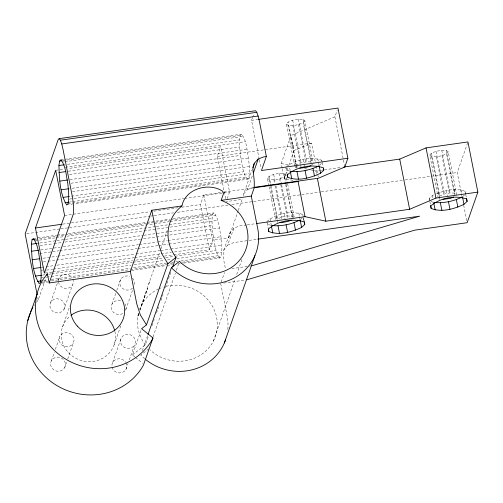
<?xml version="1.0" encoding="UTF-8"?>
<svg xmlns="http://www.w3.org/2000/svg" width="503" height="503" viewBox="0 0 503 503"><rect width="100%" height="100%" fill="white"/><g stroke="black" fill="none" stroke-linecap="round" stroke-linejoin="round"><path stroke-width="0.38" stroke-dasharray="2.52 1.89" d="M246.483 224.986L239.547 225.973L234.033 228.079L230.154 232.317L223.634 250.463L223.118 256.989L225.589 269.533M219.83 257.938C214.706 251.255 214.605 242.081 212.926 234.102C212.316 227.463 211.348 220.679 212.731 214.071L214.045 212.851C219.176 219.541 219.277 228.714 220.955 236.693C221.565 243.333 222.527 250.11 221.15 256.719L219.83 257.938L181.055 263.453M247.388 179.257C242.257 172.573 242.157 163.4 240.478 155.421C239.868 148.781 238.906 141.997 240.283 135.389L241.603 134.169C246.728 140.859 246.828 150.032 248.507 158.011C249.117 164.651 250.085 171.429 248.702 178.037L247.388 179.257L72.904 204.055M173.73 254.782L209.355 249.714L212.725 240.101L228.702 237.831L230.154 232.317M243.081 195.919L252.041 169.813M141.23 305.598L159.885 251.858M160.897 248.922L167.229 230.575M138.979 313.224L137.721 316.884L138.991 313.338M139.991 310.301L147.549 288.37L140.262 309.798M36.417 302.36L38.197 300.021L46.1 277.436M50.652 302.429L57.455 282.988M58.467 280.108L59.222 277.952M63.994 309.282A7.514 7.048 19.3 0 0 56.877 298.757A7.514 7.048 19.3 0 0 51.092 309.527A7.514 7.048 19.3 0 0 63.994 309.282L72.57 284.805M62.473 327.107L69.867 305.975M51.35 360.777L54.374 352.138M55.387 349.258L59.92 336.3M64.698 367.63A7.514 7.048 19.3 0 0 57.581 357.105A7.514 7.048 19.3 0 0 51.79 367.875A7.514 7.048 19.3 0 0 64.698 367.63L66.71 361.871M67.723 358.991L73.268 343.153A7.514 7.048 19.3 0 0 66.151 332.628A7.514 7.048 19.3 0 0 60.366 343.398A7.514 7.048 19.3 0 0 73.268 343.153M111.98 304.076L115.765 293.274M116.771 290.394L120.557 279.599M125.832 309.49L132.641 290.055M114.106 344.907L120.739 325.963M112.685 362.424L121.254 337.941M126.027 369.277L128.045 363.518M129.302 359.915L134.603 344.8A7.514 7.048 19.3 0 0 127.485 334.269A7.514 7.048 19.3 0 0 121.701 345.039A7.514 7.048 19.3 0 0 134.603 344.8M134.817 356.885L132.427 354.936L141.607 328.71M142.336 350.654L147.788 335.099M132.427 354.936L145.398 344.813L148.511 335.922M152.145 325.548L154.22 319.619M156.552 312.954L158.634 307.025M160.966 300.36L163.041 294.431M165.38 287.766L168.228 279.611M168.492 278.876L171.347 270.721M153.025 336.928L175.34 273.217M176.377 270.249L178.71 263.585M209.355 249.714L200.446 204.558L203.816 194.944L223.131 192.196M225.589 198.572L217.283 156.477L220.654 146.857L68.068 168.543M259.208 159.118L251.557 120.349L252.317 118.161M252.575 117.432L253.852 113.791M227.23 198.672L229.563 192.014L220.654 146.857M228.702 237.831L238.026 211.197M238.284 210.461L242.176 199.364L226.193 201.634M243.622 193.85L247.501 189.612L252.858 174.308M221.207 282.045L224.558 272.475M213.354 341.122L235.146 278.888M236.706 274.443L242.415 258.146M282.133 167.996L281.24 163.481L291.036 135.508L334.91 116.809L337.205 110.251M292.972 180.439L284.208 178.534L287.817 168.228M288.854 165.28L294.01 150.56L291.036 135.508M461.886 196.101L457.233 172.535L467.689 142.663M148.712 284.164L150.007 280.473M223.634 250.463L227.519 245.194L234.033 228.079M33.758 305.862L34.644 304.692M294.67 165.965L286.402 124.078L288.1 122.072L292.671 120.186L298.373 119.142L303.026 119.343L304.856 120.707L313.275 163.356M286.402 124.078L288.232 125.442L292.884 125.643L298.587 124.599L303.158 122.719L304.856 120.707M268.923 185.896L267.42 178.282L269.118 176.27L273.689 174.39L279.391 173.346L284.05 173.548L285.874 174.912L287.527 183.287M267.42 178.282L269.25 179.64L273.902 179.841L279.605 178.804L284.176 176.918L285.874 174.912M312.847 163.859L311.577 165.368L303.158 122.719M429.776 155.207L431.473 153.201L436.051 151.315L441.753 150.278L446.406 150.479L448.23 151.843L456.649 194.491L454.825 193.127L450.166 192.926L444.463 193.963L439.892 195.849L438.195 197.855L429.776 155.207L431.605 156.571L436.258 156.773L441.961 155.735L446.538 153.849L448.23 151.843M286.37 166.839C295.745 159.25 310.301 156.288 321.775 160.268L322.983 166.518M319.625 165.198L322.241 162.752M266.867 221.534C276.191 213.461 291.118 210.48 302.793 214.473L303.391 217.485M300.649 219.402L303.259 216.956M429.461 199.704L429.222 198.459L432.366 195.522L435.761 193.963M463.005 196.333L464.571 194.862M148.875 348.786L140.777 355.099A50.966 47.835 19.3 0 0 144.644 358.702M436.441 193.655C445.362 190.379 456.007 187.556 465.156 191.404L465.747 194.41M294.01 150.56L311.558 143.078L315.174 161.406M227.519 245.194L233.732 242.584L248.513 240.484M303.026 119.343L311.445 161.991L306.792 161.79L301.09 162.834L296.519 164.714L288.1 122.072M293.683 217.107L292.463 216.196L287.81 215.994L282.108 217.038L277.537 218.918L271.073 186.173M247.501 189.612L253.022 187.506M251.557 120.349L257.725 119.469M60.913 159.847L64.013 159.407M64.793 159.294L241.603 134.169M62.699 160.627L240.283 135.389M62.668 162.06L64.221 161.84M64.994 161.727L243.358 136.382M67.452 164.324L239.61 139.859M65.371 167.254L245.288 141.689M55.676 170.303L64.195 169.09M68.295 171.246L239.68 146.889M69.508 174.516L247.099 149.284M217.283 156.477L311.558 143.078M69.873 179.665L240.478 155.421M70.923 183.243L248.507 158.011M72.061 188.279L241.893 164.148M72.495 191.662L249.312 166.537M71.539 196.201L243.697 171.743M69.464 199.138L249.375 173.573M68.817 202.175L71.923 201.734M72.696 201.621L245.627 177.05M68.012 203.715L248.702 178.037M66.698 204.935L72.124 204.161M314.419 170.687L315.928 171.014L320.581 170.354M321.36 170.24L323.687 169.913M324.46 169.8L340.757 167.486M223.904 192.089L252.493 188.028M64.585 215.46L183.865 198.509M184.639 198.402L229.563 192.014M62.579 224.149L150.101 211.713M153.975 211.166L177.987 207.752M181.853 207.198L200.446 204.558M26.703 233.713L60.121 228.966M60.901 228.852L68.672 227.746M69.445 227.639L150.265 216.152M151.045 216.045L153.377 215.712M154.151 215.598L173.579 212.838M177.465 212.291L228.758 204.998M231.864 204.558L252.846 201.577M253.625 201.464L320.455 191.97M321.235 191.857L404.387 180.043M405.166 179.929L457.233 172.535M33.361 238.529L56.625 235.222M57.399 235.115L65.151 234.008M68.257 233.568L146.58 222.439M147.354 222.326L169.844 219.132M172.944 218.692L214.045 212.851M35.147 239.309L56.085 236.335M56.858 236.221L64.61 235.121M65.39 235.008L146.04 223.552M146.813 223.439L170.077 220.132M170.857 220.025L212.731 214.071M35.116 240.742L55.28 237.875M56.053 237.762L63.806 236.661M66.912 236.221L169.272 221.678M170.052 221.565L215.806 215.064M36.794 243.446L39.121 243.112M39.894 243.006L56.185 240.692M56.958 240.579L64.711 239.478M65.491 239.365L155.446 226.583M156.219 226.476L212.059 218.541M40.146 245.609L53.331 243.735M54.104 243.622L61.863 242.521M64.962 242.081L143.286 230.952M144.059 230.839L217.736 220.371M40.743 249.928L60.127 247.174M63.227 246.728L143.103 235.379M143.883 235.272L168.694 231.745M169.473 231.631L212.121 225.57M39.63 253.531L59.014 250.777M59.794 250.664L140.444 239.208M143.544 238.762L219.541 227.966M247.25 224.879L255.725 223.672M43.095 258.234L57.053 256.253M57.826 256.14L138.476 244.678M139.256 244.571L157.087 242.037M157.867 241.924L167.172 240.604M167.945 240.491L212.926 234.102M43.365 261.925L47.244 261.378M48.018 261.264L55.776 260.164M56.55 260.051L137.2 248.595M137.979 248.482L158.137 245.615M158.917 245.508L168.222 244.188M168.995 244.074L220.955 236.693M41.403 267.401L45.283 266.848M46.056 266.741L53.808 265.641M56.914 265.2L135.238 254.065M136.011 253.958L160.055 250.544M160.828 250.431L170.133 249.111M170.907 248.998L214.335 242.83M249.293 240.371L257.071 239.265M41.064 270.897L42.617 270.677M46.496 270.124L52.702 269.243M53.475 269.13L134.125 257.674M134.898 257.561L171.347 252.38M174.453 251.94L221.754 245.219M45.157 273.047L52.123 272.06M52.903 271.947L132.679 260.611M135.779 260.17L161.337 256.543M164.437 256.102L172.957 254.889M42.434 275.103L45.54 274.663M48.64 274.223L50.966 273.896M51.74 273.783L132.396 262.321M133.169 262.214L162.639 258.026M165.739 257.586L174.271 256.373M175.044 256.26L216.145 250.425M41.133 277.926L43.459 277.599M46.565 277.159L50.438 276.606M51.218 276.499L131.094 265.144M134.194 264.704L164.437 260.409M167.537 259.969L171.416 259.416M176.842 258.643L221.823 252.255M43.591 280.523L47.471 279.97M51.344 279.423L130.447 268.181M133.547 267.741L166.895 263M171.548 262.34L177.748 261.459M180.854 261.019L218.076 255.731M41.233 282.284L47.439 281.403M51.319 280.856L129.642 269.721M130.415 269.614L166.864 264.433M169.964 263.993L173.07 263.553M182.375 262.233L221.15 256.719M42.246 283.176L47.672 282.403M131.428 270.501L166.323 265.546M167.097 265.433L172.529 264.666M178.728 263.779L180.281 263.559M231.751 268.652L248.696 266.244M249.469 266.137L251.777 265.81M223.772 283.082L245.338 280.014M281.24 163.481L289.533 165.286M295.569 166.594L298.581 167.248M304.617 168.555L307.635 169.215M311.401 170.033L313.665 170.523M431.021 201.458L433.008 202.225M289.627 171.095L286.314 169.813L285.849 167.329M270.652 225.294L267.332 224.017L266.986 222.15M294.821 166.726L296.644 168.09L288.232 125.442M135.414 357.369L142.588 363.216M465.765 194.636L466.639 198.93M461.176 189.864L461.767 192.875M463.684 205.224L466.985 221.949M454.473 189.574L455.366 194.089M446.406 150.479L454.825 193.127M446.538 153.849L454.8 195.736M441.753 150.278L450.166 192.926M441.961 155.735L449.625 194.573M446.375 190.593L447.412 195.862M436.051 151.315L444.463 193.963M436.258 156.773L443.923 195.61M431.473 153.201L439.892 195.849M431.605 156.571L440.024 199.219M438.484 192.718L439.226 196.478M439.377 197.233L439.823 199.49M432.366 195.522L432.806 197.78M429.222 198.459L429.669 200.716M429.82 201.47L430.713 205.985M334.91 116.809L344.813 166.983M317.795 158.734L318.984 164.751M316.079 165.984L318.336 177.44M315.928 171.014L316.827 175.572M311.099 158.445L311.841 162.205M298.373 119.142L306.792 161.79M298.587 124.599L306.252 163.437M303.001 159.464L303.743 163.224M303.887 163.978L304.334 166.235M292.671 120.186L301.09 162.834M292.884 125.643L301.297 168.291M295.11 161.582L295.701 164.594M295.852 165.349L296.292 167.606M303.535 218.233L304.277 221.999M303.561 218.459L304.007 220.716M298.82 212.932L299.411 215.944M299.562 216.699L300.153 219.71M289.728 168.153L290.174 170.416M286 168.084L287.056 173.573M287.678 184.054L294.293 217.56M292.117 212.643L293.155 217.912M284.05 173.548L286 183.45M286.15 184.211L292.463 216.196M284.176 176.918L285.082 181.489M285.679 184.538L292.444 218.805M282.277 168.75L284.208 178.534M279.391 173.346L281.498 184.01M281.649 184.771L287.81 215.994M279.605 178.804L280.655 184.136M280.806 184.897L287.42 218.403M284.019 213.662L285.056 218.931M273.689 174.39L275.342 182.765M275.946 185.814L282.108 217.038M273.902 179.841L274.952 185.173M275.103 185.934L281.567 218.686M269.118 176.27L270.922 185.412M269.25 179.64L270.451 185.733M270.601 186.5L277.36 220.767M276.128 215.787L276.87 219.553M277.015 220.301L277.461 222.559M269.074 186.657L275.839 220.924M259.353 159.879L261.007 168.241M270.004 218.598L271.343 225.369M267.162 223.036L268.351 229.06M203.816 194.944L212.725 240.101M220.691 283.516L227.13 316.129A50.966 47.835 19.3 0 1 227.765 329.817M37.738 297.719L38.197 300.021M465.156 191.404L465.621 193.881M321.775 160.268L322.127 162.129M302.793 214.473L303.026 215.712M166.147 286.295A40.24 37.763 19.3 0 1 216.24 333.552A40.24 37.763 19.3 0 1 149.932 349.811M145.398 344.813A40.24 37.763 19.3 0 1 138.407 313.25M139.476 309.672A40.24 37.763 19.3 0 1 158.175 289.137M158.854 288.816A40.24 37.763 19.3 0 1 163.154 287.138M114.879 331.496A27.307 25.628 19.3 0 1 98.425 360.179A27.307 25.628 19.3 0 1 65.245 348.522A27.307 25.628 19.3 0 1 70.363 315.853M122.763 313.583A7.514 7.048 19.3 0 1 111.207 307.641A7.514 7.048 19.3 0 1 121.996 301.284M124.882 303.831A7.514 7.048 19.3 0 1 125.637 310.276M125.97 362.82A7.514 7.048 19.3 0 1 119.286 372.943A7.514 7.048 19.3 0 1 112.798 362.21A7.514 7.048 19.3 0 1 125.587 362.179M132.534 288.213A7.514 7.048 19.3 0 1 122.77 288.546A7.514 7.048 19.3 0 1 120.682 279.372A7.514 7.048 19.3 0 1 129.868 276.487M132.471 278.178A7.514 7.048 19.3 0 1 134.207 285.798M72.841 279.039A7.514 7.048 19.3 0 1 67.503 288.37A7.514 7.048 19.3 0 1 58.449 281.517M58.442 280.793A7.514 7.048 19.3 0 1 63.906 274.462A7.514 7.048 19.3 0 1 72.124 277.706"/><path stroke-width="0.75" d="M31.368 244.213L32.041 239.749L33.361 238.529C38.486 245.213 38.586 254.392 40.265 262.365C40.875 269.011 41.843 275.789 40.46 282.397L39.146 283.617C32.066 272.123 31.909 257.41 31.368 244.213L36.794 243.446M58.92 165.531L59.593 161.067L60.913 159.847C66.044 166.531 66.145 175.71 67.817 183.683C68.427 190.329 69.395 197.107 68.012 203.715L66.698 204.935C59.618 193.441 59.461 178.728 58.92 165.531L64.346 164.764M37.134 294.645L25.15 233.933L58.216 139.513L59.147 138.652L255.543 110.742L256.788 112.307L258.146 116.055L259.422 121.412L266.357 156.534L263.735 156.905L258.221 159.011L254.336 163.255L252.89 168.763L253.091 171.385A16.096 2.685 81.9 0 1 253.757 189.103L251.305 196.095L257.743 228.708A50.966 47.835 19.3 0 1 231.147 279.467A50.966 47.835 19.3 0 1 171.397 267.678L148.045 334.357M35.468 228.004L55.676 170.303L64.585 215.46L44.383 273.16L35.468 228.004L61.8 224.263M27.747 320.707L36.933 294.481M46.867 275.254L47.376 273.795L49.187 282.969L130.365 271.431L151.799 210.235L181.954 205.947C185.073 188.669 209.198 182.042 222.634 191.241L223.596 193.385L221.15 200.376A40.24 37.763 19.3 0 1 241.761 257.385A40.24 37.763 19.3 0 1 179.489 261.359L171.397 267.678M49.187 282.969L73.067 214.775A16.096 2.685 81.9 0 0 71.935 194.479L63.02 149.322L61.743 143.959L60.385 140.211L59.147 138.652M30.035 313.382A62.491 58.644 19.3 0 0 63.252 388.907A62.491 58.644 19.3 0 0 143.361 365.266L152.969 337.959L141.607 328.71L146.486 324.9L167.92 263.704L176.012 257.385A40.24 37.763 19.3 0 1 181.954 205.947M172.642 267.018L176.012 257.385M252.808 167.625L254.336 163.255M253.374 172.856L258.221 159.011M266.357 156.534L261.459 170.523L347.875 158.244L337.972 108.07L258.498 119.362M224.338 342.977L254.952 255.549M347.875 158.244L344.813 166.983L318.487 178.2L253.789 187.393M343.857 167.046L399.728 159.105L426.047 147.888L467.947 141.934L477.85 192.108L467.136 222.71L414.761 230.148L246.879 279.794M152.969 337.959L152.547 339.035A62.491 58.644 19.3 0 1 68.773 360.865A62.491 58.644 19.3 0 1 42.497 280.215L47.376 273.795M320.593 173.214L323.731 170.278L323.259 167.795C311.583 163.808 296.657 166.782 287.332 174.855L287.798 177.339C298.417 181.526 310.678 177.867 320.593 173.214L319.254 166.443M301.611 227.419L304.749 224.483L304.277 221.999C292.601 218.006 277.675 220.987 268.351 229.06L268.822 231.543C279.435 235.725 291.696 232.072 301.611 227.419L300.121 219.893M463.967 204.344L467.105 201.407L466.639 198.93C454.957 194.938 440.031 197.912 430.713 205.985L431.178 208.468C441.791 212.656 454.052 208.996 463.967 204.344L462.483 196.818C453.681 201.395 443.545 203.394 433.668 202.483M290.294 171.347C300.172 172.265 310.307 170.259 319.103 165.688M272.054 225.583C281.435 226.369 291.061 224.47 299.442 220.201M256.492 223.565L305.019 216.667L325.831 221.188L409.631 209.279L435.95 198.063L477.85 192.108M310.923 165.632L307 167.248L299.75 168.222M291.287 220.107L288.018 221.452L282.315 222.489L279.989 222.389M453.643 197.038L450.38 198.377L443.124 199.351M251.777 265.81L419.659 216.164L257.85 239.158M60.385 140.211L256.788 112.307M61.743 143.959L258.146 116.055M59.593 161.067L61.926 160.734M58.989 172.567L65.968 171.573M59.788 181.093L67.547 179.992M61.203 189.82L68.955 188.719M63.013 197.415L69.213 196.535M64.937 202.722L68.817 202.175M254.04 187.808L298.084 181.545L305.019 216.667M221.15 200.376L251.305 196.095M32.041 239.749L34.367 239.415M31.438 251.249L38.417 250.255M32.236 259.774L39.989 258.674M33.651 268.501L40.63 267.514M35.455 276.097L41.661 275.216M37.385 281.403L41.265 280.856M295.896 181.074L298.084 181.545M167.92 263.704L161.803 253.77L158.238 242.848L151.799 210.235M146.486 324.9L140.368 314.972L136.803 304.045L130.365 271.431M466.514 198.402L467.105 201.407M456.359 199.628L457.849 207.154M448.469 201.753L449.959 209.279M440.37 202.772L441.86 210.298M426.047 147.888L435.95 198.063M433.819 203.237L435.158 210.009M430.581 205.457L431.178 208.468M399.728 159.105L409.631 209.279M323.284 168.021L323.731 170.278M317.431 178.615L325.831 221.188M312.985 168.499L314.469 176.025M305.095 170.618L306.579 178.144M296.996 171.636L298.48 179.162M304.152 221.471L304.749 224.483M290.445 172.101L291.778 178.873M287.207 174.327L287.798 177.339M294.004 222.697L295.487 230.223M286.113 224.822L287.597 232.348M278.014 225.841L279.498 233.367M271.312 225.551L272.796 233.078M268.376 229.28L268.822 231.543M225.684 339.45A50.966 47.835 19.3 0 1 145.229 359.192M30.614 311.954A62.491 58.644 19.3 0 1 32.947 307.107M71.137 315.255A27.307 25.628 19.3 0 1 114.728 330.861M77.28 326.038A27.307 25.628 19.3 0 0 123.285 318.682A27.307 25.628 19.3 0 0 92.005 284.157A27.307 25.628 19.3 0 0 77.28 326.038"/></g></svg>
